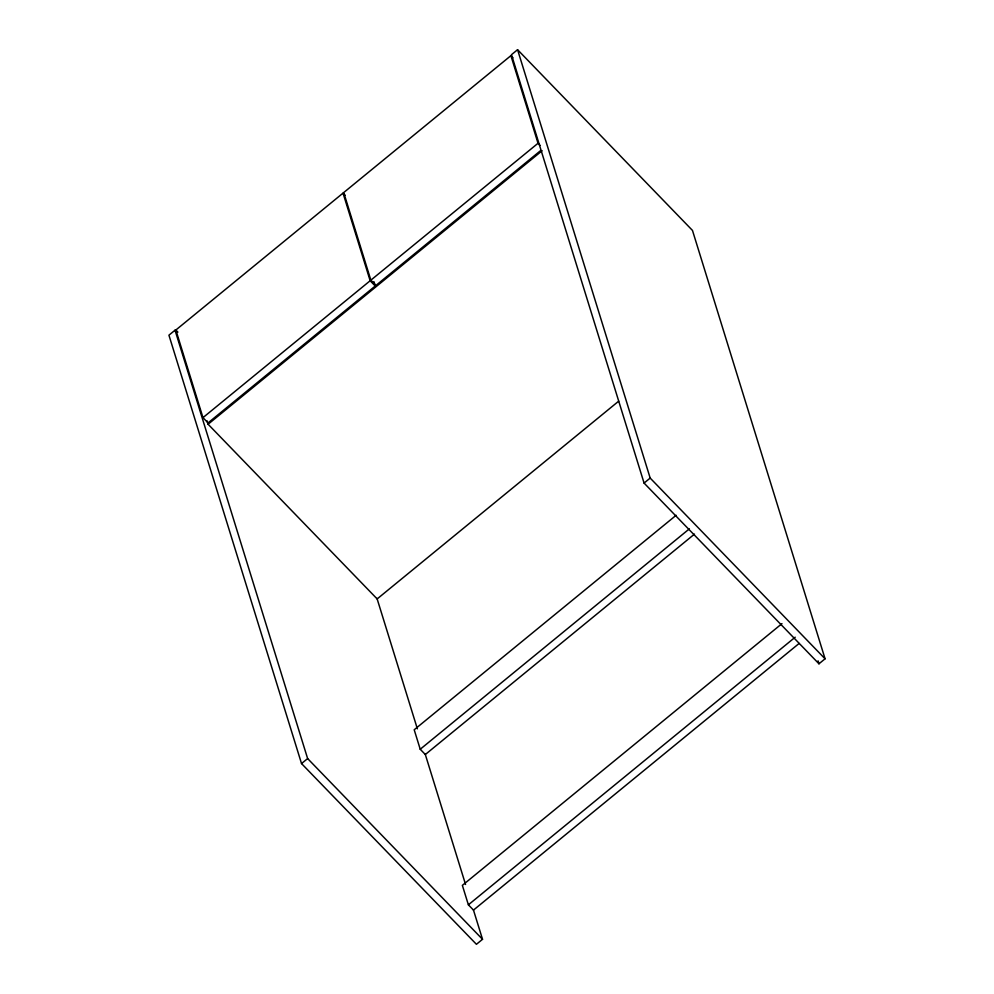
<?xml version="1.0" encoding="UTF-8"?>
<svg xmlns="http://www.w3.org/2000/svg" width="994" height="994" viewBox="0 0 994 994"><rect width="100%" height="100%" fill="white"/><g stroke="black" fill="none" stroke-linecap="round" stroke-linejoin="round"><path stroke-width="1.49" d="M177.193 332.431L175.031 330.194L168.93 335.189L301.53 763.566L476.424 944.3L482.525 939.305L473.343 909.659M517.576 49.7L511.475 54.695L644.075 483.072L818.969 663.806L825.07 658.811L692.47 230.434L517.576 49.7L650.175 478.077L825.07 658.811M373.893 281.637L375.247 286.011L208.069 422.91L202.975 417.642L175.851 330.02L343.029 193.122L345.067 195.234M512.941 57.764L510.904 55.652L343.725 192.55L370.849 280.171L375.943 285.44L540.736 150.504M202.975 417.642L370.153 280.743L343.029 193.122M370.849 280.171L538.027 143.273L510.904 55.652M618.69 401.166L377.161 598.935L208.106 424.239L542.14 150.703M301.53 763.566L307.631 758.571L175.031 330.194M644.075 483.072L650.175 478.077M676.144 515.277L414.2 729.77L420.226 749.252L425.32 754.521L694.483 534.113M420.226 749.252L689.376 528.845M781.98 623.623L462.359 885.356L468.385 904.826L473.479 910.094L799.114 643.453M468.385 904.826L795.212 637.191M538.027 143.273L540.065 145.385M370.153 280.743L375.247 286.011M175.851 330.02L177.889 332.12M307.631 758.571L482.525 939.305M818.05 660.836L818.969 663.806M376.987 598.388L417.368 728.826M425.171 754.024L465.552 884.461M207.05 420.822L208.106 424.239"/></g></svg>
